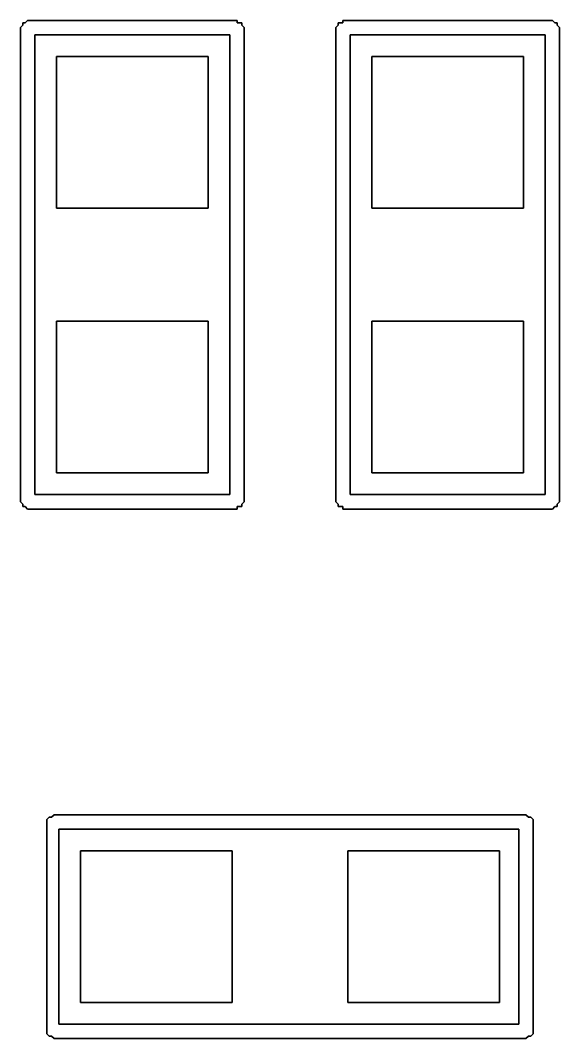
# Model space of a CAD drawing. Header units: millimetres. Extents: x 13 to 30, y -7 to 214.
# Drawn here: x 24.75 to 30.35, y -7.1 to 3.47 of the extents above; entities that cross this region are included whole.
import ezdxf

# ---------------------------------------------------------------- set-up
doc = ezdxf.new("R2010")
doc.units = ezdxf.units.MM
doc.layers.add('Pen 3', color=96, linetype='CONTINUOUS', true_color=0x008000)

msp = doc.modelspace()

# ---------------------------------------------------------------- linework, layer by layer
at = {"layer": 'Pen 3', "color": 96, "lineweight": 35, "true_color": 0x008000}
for p, q in [((24.75, 3.4), (24.775, 3.425)), ((24.75, -1.525), (24.75, 3.4)), ((24.775, 3.425), (24.775, 3.45)), ((24.775, 3.45), (24.8, 3.45)), ((24.775, 3.425), (24.775, 3.425)), ((24.8, 3.45), (24.825, 3.475)), ((24.8, 3.45), (24.8, 3.45)), ((24.825, 3.475), (27, 3.475)), ((27, 3.475), (27, 3.45)), ((27, 3.45), (27.025, 3.45)), ((27.025, 3.45), (27.05, 3.45)), ((27.05, 3.45), (27.05, 3.425)), ((27.05, 3.425), (27.05, 3.425)), ((27.05, 3.425), (27.075, 3.4)), ((27.075, 3.4), (27.075, -1.525)), ((28.025, 3.4), (28.05, 3.425)), ((28.025, -1.525), (28.025, 3.4)), ((28.05, 3.425), (28.05, 3.45)), ((28.05, 3.45), (28.075, 3.45)), ((28.05, 3.425), (28.05, 3.425)), ((28.075, 3.45), (28.1, 3.45)), ((28.1, 3.45), (28.1, 3.475)), ((28.1, 3.475), (30.275, 3.475)), ((30.275, 3.475), (30.3, 3.45)), ((30.3, 3.45), (30.3, 3.45)), ((30.3, 3.45), (30.325, 3.45)), ((30.325, 3.45), (30.325, 3.425)), ((30.325, 3.425), (30.325, 3.425)), ((30.325, 3.425), (30.35, 3.4)), ((30.35, 3.4), (30.35, -1.525)), ((26.925, 3.325), (24.9, 3.325)), ((24.9, 3.325), (24.9, -1.45)), ((26.925, -1.45), (26.925, 3.325)), ((30.2, 3.325), (28.175, 3.325)), ((28.175, 3.325), (28.175, -1.45)), ((30.2, -1.45), (30.2, 3.325)), ((25.125, 1.525), (25.125, 3.1)), ((25.125, 3.1), (26.7, 3.1)), ((26.7, 3.1), (26.7, 1.525)), ((28.4, 1.525), (28.4, 3.1)), ((28.4, 3.1), (29.975, 3.1)), ((29.975, 3.1), (29.975, 1.525)), ((26.7, 1.525), (25.125, 1.525)), ((29.975, 1.525), (28.4, 1.525)), ((25.125, -1.225), (25.125, 0.35)), ((25.125, 0.35), (26.7, 0.35)), ((26.7, 0.35), (26.7, -1.225)), ((28.4, -1.225), (28.4, 0.35)), ((28.4, 0.35), (29.975, 0.35)), ((29.975, 0.35), (29.975, -1.225)), ((26.7, -1.225), (25.125, -1.225)), ((29.975, -1.225), (28.4, -1.225)), ((24.9, -1.45), (26.925, -1.45)), ((28.175, -1.45), (30.2, -1.45)), ((24.775, -1.55), (24.75, -1.525)), ((24.775, -1.575), (24.775, -1.55)), ((24.775, -1.55), (24.775, -1.55)), ((24.8, -1.575), (24.775, -1.575)), ((24.825, -1.6), (24.8, -1.575)), ((24.8, -1.575), (24.8, -1.575)), ((27.025, -1.575), (27, -1.575)), ((27, -1.575), (27, -1.6)), ((27.05, -1.575), (27.025, -1.575)), ((27.075, -1.525), (27.05, -1.55)), ((27.05, -1.55), (27.05, -1.55)), ((27.05, -1.55), (27.05, -1.575)), ((28.05, -1.55), (28.025, -1.525)), ((28.05, -1.575), (28.05, -1.55)), ((28.05, -1.55), (28.05, -1.55)), ((28.075, -1.575), (28.05, -1.575)), ((28.1, -1.575), (28.075, -1.575)), ((28.1, -1.6), (28.1, -1.575)), ((30.3, -1.575), (30.275, -1.6)), ((30.325, -1.575), (30.3, -1.575)), ((30.3, -1.575), (30.3, -1.575)), ((30.35, -1.525), (30.325, -1.55)), ((30.325, -1.55), (30.325, -1.55)), ((30.325, -1.55), (30.325, -1.575)), ((27, -1.6), (24.825, -1.6)), ((30.275, -1.6), (28.1, -1.6)), ((25.025, -4.825), (25.05, -4.8)), ((25.025, -4.85), (25.025, -4.825)), ((25.025, -4.825), (25.025, -4.825)), ((25.025, -7.025), (25.025, -4.85)), ((25.05, -4.8), (25.05, -4.8)), ((25.05, -4.8), (25.075, -4.8)), ((25.075, -4.8), (25.1, -4.775)), ((25.1, -4.775), (30, -4.775)), ((30, -4.775), (30.025, -4.8)), ((30.025, -4.8), (30.05, -4.8)), ((30.05, -4.8), (30.05, -4.8)), ((30.05, -4.8), (30.075, -4.825)), ((30.075, -4.825), (30.075, -4.825)), ((30.075, -4.825), (30.075, -4.85)), ((30.075, -4.85), (30.075, -7.025)), ((25.15, -4.925), (25.15, -6.95)), ((29.925, -4.925), (25.15, -4.925)), ((29.925, -6.95), (29.925, -4.925)), ((25.375, -5.15), (26.95, -5.15)), ((25.375, -6.725), (25.375, -5.15)), ((26.95, -5.15), (26.95, -6.725)), ((28.15, -5.15), (29.725, -5.15)), ((28.15, -6.725), (28.15, -5.15)), ((29.725, -5.15), (29.725, -6.725)), ((26.95, -6.725), (25.375, -6.725)), ((29.725, -6.725), (28.15, -6.725)), ((25.15, -6.95), (29.925, -6.95)), ((25.025, -7.05), (25.025, -7.025)), ((25.025, -7.025), (25.025, -7.025)), ((25.05, -7.075), (25.025, -7.05)), ((25.075, -7.075), (25.05, -7.075)), ((25.05, -7.075), (25.05, -7.075)), ((25.1, -7.1), (25.075, -7.075)), ((30.025, -7.075), (30, -7.1)), ((30.05, -7.075), (30.025, -7.075)), ((30.075, -7.05), (30.05, -7.075)), ((30.05, -7.075), (30.05, -7.075)), ((30.075, -7.025), (30.075, -7.025)), ((30.075, -7.025), (30.075, -7.05)), ((30, -7.1), (25.1, -7.1))]:
    msp.add_line(p, q, dxfattribs=at)

doc.saveas('drawing.dxf')
